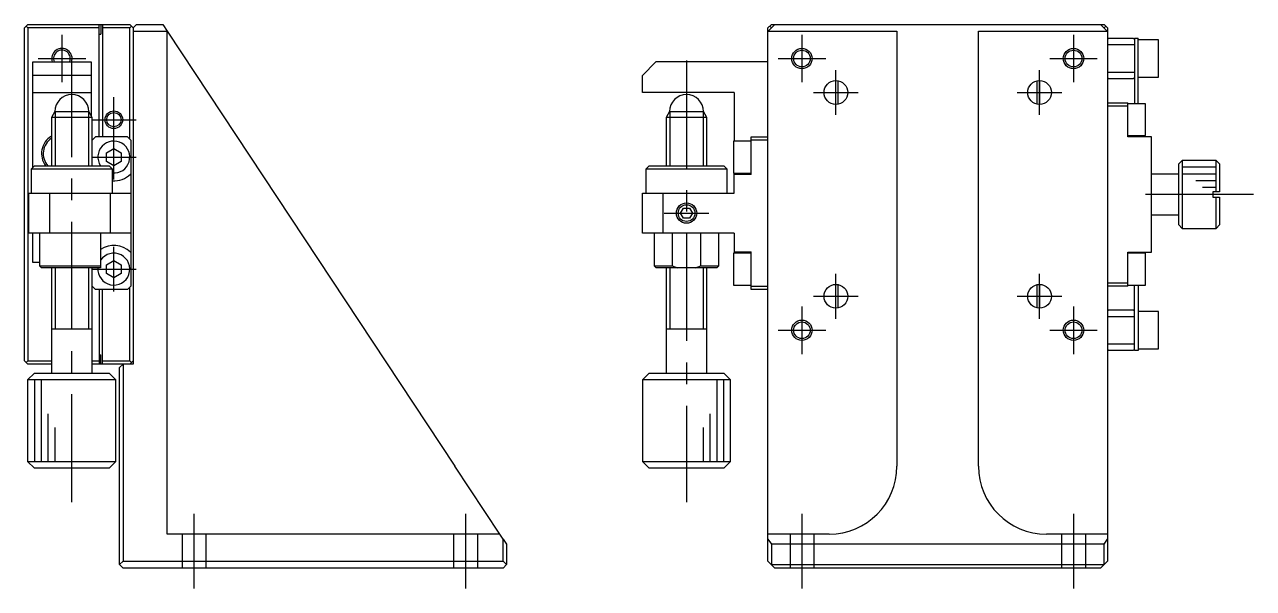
# Model space of a CAD drawing. Extents: x 0 to 377, y -8 to 269.
# Drawn here: x 196 to 377, y 96.4 to 179.4 of the extents above; entities that cross this region are included whole.
import ezdxf

# ---------------------------------------------------------------- set-up
doc = ezdxf.new("R2010")
doc.units = 0
doc.header["$LTSCALE"] = 0.5
doc.linetypes.add('CENTER', pattern=[50.8, 31.75, -6.35, 6.35, -6.35])
doc.linetypes.add('DASHED', pattern=[19.05, 12.7, -6.35])
for name, color, linetype in [('MSM_CENTER', 1, 'CENTER'), ('MSM_CONTINUOUS', 7, 'CONTINUOUS'), ('MSM_DASHED', 4, 'DASHED'), ('MSM_NARROW', 5, 'CONTINUOUS')]:
    doc.layers.add(name, color=color, linetype=linetype)

msp = doc.modelspace()

# ---------------------------------------------------------------- linework, layer by layer
at = {"layer": 'MSM_CENTER'}
for p, q in [((201.5, 177.905071), (201.5, 170.905071)), ((310.5, 177.905071), (310.5, 170.905071)), ((350.5, 177.905071), (350.5, 170.905071)), ((198, 174.405071), (205, 174.405071)), ((202.95, 109.105071), (202.95, 174.105071)), ((293.5, 174.105071), (293.5, 109.105071)), ((307, 174.405071), (314, 174.405071)), ((347, 174.405071), (354, 174.405071)), ((315.5, 166.105071), (315.5, 172.705071)), ((345.5, 166.105071), (345.5, 172.705071)), ((209.15, 156.605071), (209.15, 168.705071)), ((312.2, 169.405071), (318.8, 169.405071)), ((342.2, 169.405071), (348.8, 169.405071)), ((205.85, 165.405071), (212.45, 165.405071)), ((205.85, 159.905071), (212.45, 159.905071)), ((377, 154.405071), (360, 154.405071)), ((290.2, 151.655071), (296.8, 151.655071)), ((209.15, 140.105071), (209.15, 146.705071)), ((205.85, 143.405071), (212.45, 143.405071)), ((315.5, 136.105071), (315.5, 142.705071)), ((345.5, 136.105071), (345.5, 142.705071)), ((312.2, 139.405071), (318.8, 139.405071)), ((342.2, 139.405071), (348.8, 139.405071)), ((310.5, 137.905071), (310.5, 130.905071)), ((350.5, 137.905071), (350.5, 130.905071)), ((307, 134.405071), (314, 134.405071)), ((347, 134.405071), (354, 134.405071)), ((221, 96.405071), (221, 107.405071)), ((261, 96.405071), (261, 107.405071)), ((310.5, 107.405071), (310.5, 96.405071)), ((350.5, 107.405071), (350.5, 96.405071))]:
    msp.add_line(p, q, dxfattribs=at)
at = {"layer": 'MSM_CONTINUOUS'}
for p, q in [((196, 178.905071), (196.5, 179.405071)), ((196.5, 179.405071), (211.5, 179.405071)), ((207, 162.905071), (207, 179.405071)), ((207.25, 179.405071), (207.25, 178.005071)), ((207.5, 179.405071), (207.5, 162.905071)), ((211.5, 179.405071), (212, 178.905071)), ((212.5, 179.405071), (212, 178.905071)), ((212.5, 179.405071), (216.365755, 179.405071)), ((216.365755, 179.405071), (217, 178.44683)), ((306, 179.405071), (305.5, 178.905071)), ((306.5, 179.405071), (305.54176, 178.44683)), ((306, 179.405071), (355, 179.405071)), ((355.45824, 178.44683), (354.5, 179.405071)), ((355.5, 178.905071), (355, 179.405071)), ((196, 129.905071), (196, 178.905071)), ((196.5, 178.905071), (196.25, 179.155071)), ((196.5, 178.905071), (196.5, 129.905071)), ((207, 178.905071), (196.5, 178.905071)), ((207, 178.005071), (207.25, 178.005071)), ((211.5, 178.905071), (207.5, 178.905071)), ((211.75, 179.155071), (211.5, 178.905071)), ((211.5, 162.555071), (211.5, 178.905071)), ((212, 178.905071), (212, 129.405071)), ((217, 178.405071), (212, 178.405071)), ((217, 104.405071), (217, 178.44683)), ((217, 178.44683), (259.388316, 114.405071)), ((305.5, 100.405071), (305.5, 178.905071)), ((305.54176, 178.44683), (305.5, 178.405071)), ((305.54176, 178.44683), (324.5, 178.44683)), ((305.75, 179.155071), (306, 178.905071)), ((324.5, 178.44683), (324.5, 114.405071)), ((336.5, 178.44683), (355.45824, 178.44683)), ((336.5, 114.405071), (336.5, 178.44683)), ((355, 178.905071), (355.25, 179.155071)), ((355.5, 178.405071), (355.45824, 178.44683)), ((355.5, 178.905071), (355.5, 100.405071)), ((355.7, 177.405071), (355.5, 177.205071)), ((355.7, 177.405071), (359.3, 177.405071)), ((359.5, 177.205071), (359.3, 177.405071)), ((359.5, 177.405071), (359.5, 167.755071)), ((359.5, 177.405071), (360, 177.405071)), ((360, 167.755071), (360, 177.405071)), ((359.5, 176.405071), (355.5, 176.405071)), ((363, 177.155071), (360, 177.155071)), ((363, 171.655071), (363, 177.155071)), ((197.2, 173.905071), (205.8, 173.905071)), ((197.2, 158.355071), (197.2, 173.905071)), ((205.8, 173.905071), (205.8, 165.998853)), ((289, 173.905071), (287, 171.905071)), ((305.5, 173.905071), (289, 173.905071)), ((355.5, 172.405071), (359.5, 172.405071)), ((205.8, 171.905071), (197.2, 171.905071)), ((287, 169.405071), (287, 171.905071)), ((315.5, 167.655071), (315.5, 171.155071)), ((315.85, 167.690428), (315.85, 171.119713)), ((345.15, 167.690428), (345.15, 171.119713)), ((345.5, 171.155071), (345.5, 167.655071)), ((355.5, 171.605071), (355.7, 171.405071)), ((359.3, 171.405071), (355.7, 171.405071)), ((359.3, 171.405071), (359.5, 171.605071)), ((360, 171.655071), (363, 171.655071)), ((197.2, 169.405071), (205.8, 169.405071)), ((300.5, 169.405071), (287, 169.405071)), ((300.5, 169.405071), (300.5, 162.255071)), ((200.45, 166.605071), (199.95, 165.739045)), ((200.45, 166.605071), (205.45, 166.605071)), ((205.95, 165.739045), (205.45, 166.605071)), ((291, 166.605071), (290.5, 165.739045)), ((291, 166.605071), (295.999897, 166.605071)), ((296.5, 165.739045), (296, 166.605071)), ((355.5, 167.905071), (358.5, 167.905071)), ((358.5, 167.405071), (355.5, 167.405071)), ((358.5, 162.905071), (358.5, 167.905071)), ((361.1, 167.755071), (358.5, 167.755071)), ((361.1, 163.055071), (361.1, 167.755071)), ((205.95, 165.739045), (199.95, 165.739045)), ((199.95, 165.739045), (199.95, 158.605071)), ((205.95, 158.605071), (205.95, 165.739045)), ((296.499877, 165.739045), (290.5, 165.739045)), ((290.5, 165.739045), (290.5, 158.60509)), ((296.5, 158.60509), (296.5, 165.739045)), ((206.45, 162.905071), (205.95, 162.405071)), ((211.15, 162.905071), (206.45, 162.905071)), ((211.65, 162.405071), (211.15, 162.905071)), ((303, 157.357543), (303, 162.905071)), ((303, 162.905071), (305.5, 162.905071)), ((358.5, 163.055071), (361.1, 163.055071)), ((362, 162.905071), (358.5, 162.905071)), ((359.5, 163.055071), (359.5, 162.905071)), ((360, 162.905071), (360, 163.055071)), ((362, 145.905071), (362, 162.905071)), ((208.05, 160.540156), (209.15, 161.175241)), ((209.15, 161.175241), (210.25, 160.540156)), ((211.65, 162.405071), (211.65, 140.905071)), ((300.4, 162.255071), (300.4, 157.555071)), ((303, 162.255071), (300.4, 162.255071)), ((305.5, 162.405071), (303, 162.405071)), ((208.05, 159.269985), (208.05, 160.540156)), ((210.25, 160.540156), (210.25, 159.269985)), ((366.5, 159.405071), (366, 158.905071)), ((366.5, 159.405071), (366.5, 149.405071)), ((371.5, 159.405071), (366.5, 159.405071)), ((371.5, 154.805071), (371.5, 159.405071)), ((372, 158.905071), (371.5, 159.405071)), ((197.45, 158.605071), (196.95, 158.105071)), ((208.95, 158.105071), (196.95, 158.105071)), ((196.95, 158.105071), (196.95, 154.605071)), ((197.45, 158.605071), (208.45, 158.605071)), ((209.15, 158.6349), (208.05, 159.269985)), ((208.95, 158.105071), (208.45, 158.605071)), ((208.95, 154.605071), (208.95, 158.105071)), ((210.25, 159.269985), (209.15, 158.6349)), ((288, 158.605071), (287.5, 158.105071)), ((299.5, 158.105071), (287.5, 158.105071)), ((287.5, 158.105071), (287.5, 154.605071)), ((288, 158.605071), (299, 158.605071)), ((299.5, 158.105071), (299, 158.605071)), ((299.5, 154.605071), (299.5, 158.105071)), ((300.4, 157.555071), (303, 157.555071)), ((300.5, 154.605071), (300.5, 157.555071)), ((366, 149.905071), (366, 158.905071)), ((372, 158.905071), (372, 154.805071)), ((211.65, 157.357543), (211.580821, 157.386915)), ((300.5, 157.386915), (303, 157.386915)), ((303, 157.357543), (300.5, 157.357543)), ((366, 157.405071), (362, 157.405071)), ((196.65, 148.705071), (196.65, 154.605071)), ((196.65, 154.605071), (211.65, 154.605071)), ((199.65, 154.605071), (199.65, 148.705071)), ((208.65, 148.705071), (208.65, 154.605071)), ((287, 148.705071), (287, 154.605071)), ((287, 154.605071), (300.5, 154.605071)), ((290, 154.605071), (290, 148.705071)), ((371, 154.805071), (371, 154.005071)), ((372, 154.805071), (371, 154.805071)), ((371, 154.005071), (372, 154.005071)), ((371.5, 149.405071), (371.5, 154.005071)), ((372, 154.005071), (372, 149.905071)), ((292.633975, 151.655071), (293.066987, 152.405071)), ((293.066987, 152.405071), (293.933013, 152.405071)), ((293.933013, 152.405071), (294.366025, 151.655071)), ((293.066987, 150.905071), (292.633975, 151.655071)), ((293.933013, 150.905071), (293.066987, 150.905071)), ((294.366025, 151.655071), (293.933013, 150.905071)), ((362, 151.405071), (366, 151.405071)), ((211.65, 148.705071), (196.65, 148.705071)), ((197.2, 144.405071), (197.2, 148.705071)), ((198.2, 148.705071), (198.2, 143.905071)), ((207.2, 148.705071), (207.2, 143.605071)), ((300.5, 148.705071), (287, 148.705071)), ((288.75, 148.705071), (288.75, 143.905071)), ((291.37868, 148.705071), (291.37868, 143.905071)), ((295.62132, 143.905071), (295.62132, 148.705071)), ((298.25, 143.905071), (298.25, 148.705071)), ((300.5, 148.705071), (300.5, 145.755071)), ((366, 149.905071), (366.5, 149.405071)), ((366.5, 149.405071), (371.5, 149.405071)), ((371.5, 149.405071), (372, 149.905071)), ((211.580821, 145.923226), (211.65, 145.952598)), ((300.4, 145.755071), (300.4, 141.055071)), ((303, 145.755071), (300.4, 145.755071)), ((300.5, 145.952598), (303, 145.952598)), ((303, 145.923226), (300.5, 145.923226)), ((303, 140.405071), (303, 145.952598)), ((358.5, 140.905071), (358.5, 145.905071)), ((358.5, 145.905071), (362, 145.905071)), ((361.1, 145.755071), (358.5, 145.755071)), ((359.5, 145.905071), (359.5, 145.755071)), ((360, 145.755071), (360, 145.905071)), ((361.1, 141.055071), (361.1, 145.755071)), ((198.2, 144.405071), (197.2, 144.405071)), ((198.2, 143.905071), (207.2, 143.905071)), ((198.2, 143.905071), (198.5, 143.605071)), ((207.2, 143.605071), (198.5, 143.605071)), ((199.95, 143.605071), (199.95, 128.105071)), ((205.95, 128.105071), (205.95, 143.605071)), ((208.05, 144.040156), (209.15, 144.675241)), ((208.05, 142.769985), (208.05, 144.040156)), ((209.15, 144.675241), (210.25, 144.040156)), ((210.25, 144.040156), (210.25, 142.769985)), ((288.75, 143.905071), (291.37868, 143.905071)), ((288.75, 143.905071), (289.05, 143.605071)), ((297.95, 143.605071), (289.05, 143.605071)), ((290.5, 143.605051), (290.5, 128.105071)), ((291.37868, 143.905071), (292.180909, 143.605071)), ((294.819091, 143.605071), (295.62132, 143.905071)), ((295.62132, 143.905071), (298.25, 143.905071)), ((296.5, 128.105071), (296.5, 143.605051)), ((297.95, 143.605071), (298.25, 143.905071)), ((209.15, 142.1349), (208.05, 142.769985)), ((210.25, 142.769985), (209.15, 142.1349)), ((355.5, 141.405071), (358.5, 141.405071)), ((205.95, 140.905071), (206.45, 140.405071)), ((211.15, 140.405071), (206.45, 140.405071)), ((207, 140.405071), (207, 129.405071)), ((207.5, 129.405071), (207.5, 140.405071)), ((211.15, 140.405071), (211.65, 140.905071)), ((211.5, 129.905071), (211.5, 140.755071)), ((300.4, 141.055071), (303, 141.055071)), ((303, 140.905071), (305.5, 140.905071)), ((305.5, 140.405071), (303, 140.405071)), ((315.5, 137.655071), (315.5, 141.155071)), ((315.85, 137.690428), (315.85, 141.119713)), ((345.15, 137.690428), (345.15, 141.119713)), ((345.5, 141.155071), (345.5, 137.655071)), ((358.5, 140.905071), (355.5, 140.905071)), ((358.5, 141.055071), (361.1, 141.055071)), ((359.5, 131.405071), (359.5, 141.055071)), ((360, 141.055071), (360, 131.405071)), ((355.7, 137.405071), (355.5, 137.205071)), ((359.5, 136.405071), (355.5, 136.405071)), ((355.7, 137.405071), (359.3, 137.405071)), ((359.5, 137.205071), (359.3, 137.405071)), ((363, 137.155071), (360, 137.155071)), ((363, 131.655071), (363, 137.155071)), ((199.949995, 134.605071), (205.950005, 134.605071)), ((290.499995, 134.605071), (296.500005, 134.605071)), ((355.5, 132.405071), (359.5, 132.405071)), ((207, 130.805071), (207.25, 130.805071)), ((207.25, 129.405071), (207.25, 130.805071)), ((355.5, 131.605071), (355.7, 131.405071)), ((359.3, 131.405071), (355.7, 131.405071)), ((359.3, 131.405071), (359.5, 131.605071)), ((360, 131.405071), (359.5, 131.405071)), ((360, 131.655071), (363, 131.655071)), ((196.5, 129.405071), (196, 129.905071)), ((196.25, 129.655071), (196.5, 129.905071)), ((196.5, 129.905071), (199.95, 129.905071)), ((199.95, 129.405071), (196.5, 129.405071)), ((205.95, 129.905071), (207, 129.905071)), ((212, 129.405071), (205.95, 129.405071)), ((207.5, 129.905071), (211.5, 129.905071)), ((210, 128.905071), (210.5, 129.405071)), ((210, 99.905071), (210, 128.905071)), ((210.5, 129.405071), (210.5, 100.405071)), ((212, 129.905071), (211.5, 129.405071)), ((211.5, 129.905071), (211.75, 129.655071)), ((197.45, 128.105071), (196.45, 127.105071)), ((209.45, 127.105071), (196.45, 127.105071)), ((196.45, 127.105071), (196.45, 115.105071)), ((197.45, 128.105071), (208.45, 128.105071)), ((209.45, 127.105071), (208.45, 128.105071)), ((209.45, 115.105071), (209.45, 127.105071)), ((288, 128.105071), (287, 127.105071)), ((300, 127.105071), (287, 127.105071)), ((287, 127.105071), (287, 115.105071)), ((288, 128.105071), (299, 128.105071)), ((300, 127.105071), (299, 128.105071)), ((300, 115.105071), (300, 127.105071)), ((196.45, 115.105071), (209.45, 115.105071)), ((196.45, 115.105071), (197.45, 114.105071)), ((208.45, 114.105071), (197.45, 114.105071)), ((208.45, 114.105071), (209.45, 115.105071)), ((266.007172, 104.405071), (259.388316, 114.405071)), ((287, 115.105071), (300, 115.105071)), ((287, 115.105071), (288, 114.105071)), ((299, 114.105071), (288, 114.105071)), ((299, 114.105071), (300, 115.105071)), ((266.007172, 104.405071), (217, 104.405071)), ((266.5, 103.660488), (266.007172, 104.405071)), ((266.5, 100.405071), (266.5, 103.660488)), ((266.5, 103.660488), (267, 102.905071)), ((314.5, 104.405071), (305.5, 104.405071)), ((305.5, 103.660488), (306, 102.905071)), ((355.5, 104.405071), (346.5, 104.405071)), ((355, 102.905071), (355.5, 103.660488)), ((267, 102.905071), (267, 99.905071)), ((306, 102.905071), (306, 99.905071)), ((355, 102.905071), (306, 102.905071)), ((355, 99.905071), (355, 102.905071)), ((210.5, 100.405071), (210, 99.905071)), ((210, 99.905071), (210.5, 99.405071)), ((210.5, 100.405071), (266.5, 100.405071)), ((267, 99.905071), (266.5, 100.405071)), ((266.5, 99.405071), (267, 99.905071)), ((306.5, 99.405071), (305.5, 100.405071)), ((306, 99.905071), (355, 99.905071)), ((355.5, 100.405071), (354.5, 99.405071)), ((266.5, 99.405071), (210.5, 99.405071)), ((354.5, 99.405071), (306.5, 99.405071))]:
    msp.add_line(p, q, dxfattribs=at)
for centre, radius in [((310.5, 174.405071), 1.2295), ((350.5, 174.405071), 1.2295), ((315.5, 169.405071), 1.75), ((345.5, 169.405071), 1.75), ((209.15, 165.405071), 1.0565), ((293.5, 151.655071), 1.5), ((315.5, 139.405071), 1.75), ((345.5, 139.405071), 1.75), ((310.5, 134.405071), 1.2295), ((350.5, 134.405071), 1.2295)]:
    msp.add_circle(centre, radius, dxfattribs=at)
for centre, radius, start, end in [((201.5, 174.405071), 1.2295, 336.00421868, 203.99578132), ((202.95, 166.605071), 2.5, 0, 180), ((293.5, 166.605071), 2.5, 0, 180), ((201.5, 160.405071), 3, 121.108923, 216.869898), ((201.5, 160.405071), 2.75, 124.307651, 220.88519949), ((209.15, 159.905071), 2.35, 265.117858, 213.58621524), ((209.15, 159.905071), 3.5, 266.724171, 313.989014), ((209.15, 143.405071), 3.5, 46.010986, 123.858437), ((209.15, 143.405071), 2.35, 175.117858, 146.07689007), ((314.5, 114.405071), 10, 270, 0), ((346.5, 114.405071), 10, 180, 270)]:
    msp.add_arc(centre, radius, start, end, dxfattribs=at)
at = {"layer": 'MSM_DASHED'}
for p, q in [((219.25, 99.405071), (219.25, 104.405071)), ((222.75, 99.405071), (222.75, 104.405071)), ((259.25, 99.405071), (259.25, 104.405071)), ((262.75, 99.405071), (262.75, 104.405071)), ((308.75, 104.405071), (308.75, 99.405071)), ((312.25, 104.405071), (312.25, 99.405071)), ((348.75, 104.405071), (348.75, 99.405071)), ((352.25, 104.405071), (352.25, 99.405071))]:
    msp.add_line(p, q, dxfattribs=at)
at = {"layer": 'MSM_NARROW'}
for p, q in [((200.4915, 166.605071), (200.4915, 158.605071)), ((205.4085, 166.605071), (205.4085, 158.605071)), ((291.041449, 166.605071), (291.041449, 158.605071)), ((295.958448, 166.605071), (295.958448, 158.605071)), ((371.5, 158.405071), (366.5, 158.405071)), ((371.5, 157.405071), (366.5, 157.405071)), ((371.5, 156.405071), (368.5, 156.405071)), ((371.5, 155.405071), (369.5, 155.405071)), ((200.4915, 143.605071), (200.4915, 134.605071)), ((205.4085, 143.605071), (205.4085, 134.605071)), ((291.041449, 143.605071), (291.041449, 134.605071)), ((295.958448, 143.605071), (295.958448, 134.605071)), ((197.45, 127.105071), (197.45, 115.105071)), ((198.45, 127.105071), (198.45, 115.105071)), ((298, 115.105071), (298, 127.105071)), ((299, 115.105071), (299, 127.105071)), ((199.45, 122.105071), (199.45, 115.105071)), ((297, 115.105071), (297, 122.105071)), ((200.45, 120.105071), (200.45, 115.105071)), ((296, 115.105071), (296, 120.105071))]:
    msp.add_line(p, q, dxfattribs=at)
for centre, radius in [((310.5, 174.405071), 1.5), ((350.5, 174.405071), 1.5), ((209.15, 165.405071), 1.3), ((293.5, 151.655071), 1.2295), ((310.5, 134.405071), 1.5), ((350.5, 134.405071), 1.5)]:
    msp.add_circle(centre, radius, dxfattribs=at)
msp.add_arc((201.5, 174.405071), 1.5, 340.52877937, 199.47122063, dxfattribs=at)

doc.saveas('drawing.dxf')
